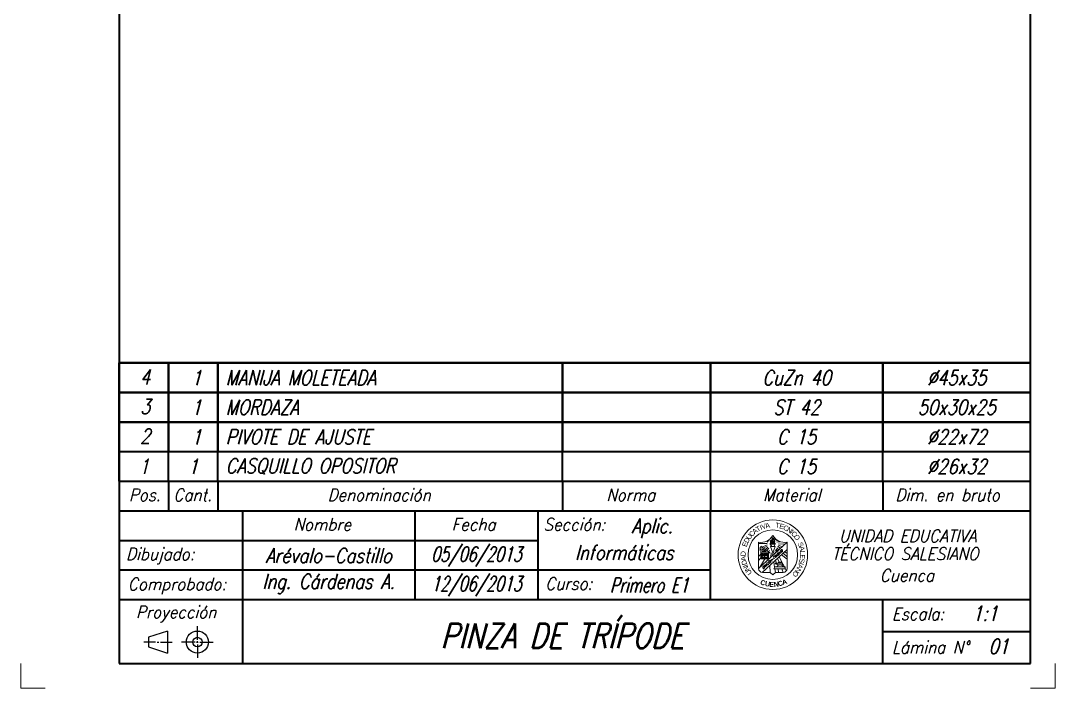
# Model space of a CAD drawing. Header units: millimetres. Extents: x 987 to 1197, y 85 to 382.
# Drawn here: x 986.6 to 1196.6, y 85.5 to 220.9 of the extents above; entities that cross this region are included whole.
import ezdxf
from ezdxf.enums import TextEntityAlignment as Align

# ---------------------------------------------------------------- set-up
doc = ezdxf.new("R2010")
doc.units = ezdxf.units.MM
doc.header["$LTSCALE"] = 0.55
for name, color, linetype, lineweight in [('CONTINUA GRUESA', 7, 'Continuous', 50), ('COTAS', 7, 'Continuous', 25), ('LAMINA 2', 7, 'Continuous', 25), ('LAMINA 3', 7, 'Continuous', 40), ('LAMINA 4', 7, 'Continuous', 13), ('LAMINA 5', 7, 'Continuous', 25)]:
    doc.layers.add(name, color=color, linetype=linetype, lineweight=lineweight)
doc.layers.add('LAMINA 1', color=7, linetype='Continuous')
doc.styles.add('Romans', font='Romans.shx', dxfattribs={"width": 0.8, "oblique": 15, "height": 3})
doc.styles.add('Rotulación', font='romans.shx', dxfattribs={"oblique": 15, "height": 2.5})
doc.styles.add('TECNICA 2.5', font='romans.shx', dxfattribs={"width": 0.9, "oblique": 15, "height": 2.5})
doc.styles.add('TECNICA 3.5', font='romans.shx', dxfattribs={"width": 0.9, "oblique": 15, "height": 3.5})

# ---------------------------------------------------------------- blocks, each defined once
blk = doc.blocks.new('FORMATO A4 laminas')
at = {"layer": 'LAMINA 4'}
h = blk.add_hatch(color=256, dxfattribs=at)
edge = h.paths.add_edge_path()
edge.add_line((127.67, -15.53), (127.67, -15.05))
edge.add_spline(control_points=[(127.67, -15.05), (127.64, -15.03), (127.61, -15.02), (127.57, -15.02), (127.57, -15.03), (127.52, -15.09), (127.51, -15.22), (127.56, -15.46), (127.24, -15.43), (127.38, -15.19), (127.38, -14.97), (127.58, -14.99), (127.58, -14.78), (127.65, -14.78), (127.67, -14.78)], knot_values=[1.721695, 1.721695, 1.721695, 1.721695, 1.781328, 1.796495, 1.796495, 1.796495, 1.967574, 2.083001, 2.203029, 2.390504, 2.519572, 2.588256, 2.740531, 2.785841, 2.785841, 2.785841, 2.785841], degree=3, periodic=0)
edge.add_line((127.67, -14.78), (127.67, -14.48))
edge.add_spline(control_points=[(127.67, -14.48), (127.61, -14.44), (127.5, -14.42), (127.61, -14.9), (127.06, -14.99), (127.2, -15.33), (127.27, -15.53)], knot_values=[0, 0, 0, 0, 0.15117, 0.410637, 0.670845, 1.034622, 1.034622, 1.034622, 1.034622], degree=3, periodic=0)
edge.add_line((127.27, -15.53), (127.67, -15.53))
edge = h.paths.add_edge_path()
edge.add_spline(control_points=[(127.88, -15.53), (127.96, -15.43), (128.11, -15.25), (128.06, -14.9), (127.78, -14.56), (127.67, -14.48)], knot_values=[1.034622, 1.034622, 1.034622, 1.034622, 1.282096, 1.515404, 1.835758, 1.835758, 1.835758, 1.835758], degree=3, periodic=0)
edge.add_line((127.67, -14.48), (127.67, -14.78))
edge.add_spline(control_points=[(127.67, -14.78), (127.7, -14.79), (127.92, -14.97), (128.01, -15.39), (127.68, -15.35), (127.75, -15.18), (127.69, -15.08), (127.67, -15.05)], knot_values=[0.989346, 0.989346, 0.989346, 0.989346, 1.079188, 1.435928, 1.50931, 1.649046, 1.721695, 1.721695, 1.721695, 1.721695], degree=3, periodic=0)
edge.add_line((127.67, -15.05), (127.67, -15.53))
edge.add_line((127.67, -15.53), (127.88, -15.53))
for points in [[(125.34, -17.56), (125.28, -17.56), (125.28, -17.9), (125.34, -17.9)], [(125.34, -17.9), (125.28, -17.9), (125.28, -18.68), (125.34, -18.68)]]:
    blk.add_hatch(color=256, dxfattribs=at).paths.add_polyline_path(points)
h = blk.add_hatch(color=256, dxfattribs=at)
h.paths.add_polyline_path([(125.87, -18.67), (126.01, -18.67, 1), (125.43, -18.67), (125.57, -18.67, -1)])
h.paths.add_polyline_path([(126.45, -18.67), (126.59, -18.67, 1), (126.01, -18.67), (126.15, -18.67, -1)])
at = {"layer": 'LAMINA 2'}
for p, q in [((127.67, -17.9), (127.67, -17.9)), ((10.87, -35.14), (10.87, -32.42)), ((2.39, -35.62), (-0.01, -35.62)), ((2.71, -35.62), (3.03, -35.62)), ((3.35, -35.62), (5.75, -35.62)), ((10.39, -35.62), (7.67, -35.62)), ((10.71, -35.62), (11.03, -35.62)), ((10.87, -35.78), (10.87, -35.46)), ((11.35, -35.62), (14.07, -35.62)), ((10.87, -36.1), (10.87, -38.82))]:
    blk.add_line(p, q, dxfattribs=at)
at = {"layer": 'LAMINA 3'}
for p, q in [((-5, 247), (-5, -40)), ((180, -40), (180, 247)), ((-5, -3), (-5, 3)), ((-5, 3), (180, 3)), ((5, -3), (5, 3)), ((15, -3), (15, 3)), ((85, -3), (85, 3)), ((115, -3), (115, 3)), ((150, -3), (150, 3)), ((-5, -3), (180, -3)), ((5, -3), (5, -9)), ((15, -3), (15, -9)), ((85, -3), (85, -9)), ((115, -3), (115, -9)), ((150, -3), (150, -9)), ((-5, -9), (180, -9)), ((20, -9), (20, -40)), ((55, -9), (55, -27)), ((80, -9), (80, -27)), ((115, -27), (115, -9)), ((-5, -15), (80, -15)), ((-5, -21), (115, -21)), ((-5, -27), (180, -27)), ((150, -40), (150, -27)), ((150, -33.5), (180, -33.5)), ((-5, -40), (180, -40))]:
    blk.add_line(p, q, dxfattribs=at)
at = {"layer": 'LAMINA 4'}
for p, q in [((130.55, -15.38), (124.78, -20.73)), ((124.78, -15.38), (124.78, -20.73)), ((126.55, -15.63), (124.78, -15.63)), ((125.25, -16.47), (124.78, -16.64)), ((125.25, -16.79), (124.78, -17.07)), ((125.25, -16.2), (125.25, -17.53)), ((127.06, -17.53), (125.25, -16.2)), ((126.52, -15.89), (125.51, -16.38)), ((126.29, -17.27), (125.51, -16.7)), ((125.51, -16.7), (125.51, -17.27)), ((126.55, -16.14), (125.78, -16.58)), ((126.68, -16.35), (126.15, -16.85)), ((126.68, -15.39), (126.43, -15.15)), ((126.87, -16.55), (126.44, -17.07)), ((126.94, -15.17), (126.79, -14.94)), ((127.67, -15.53), (127.16, -15.53)), ((127.16, -15.53), (127.16, -15.79)), ((127.16, -15.79), (127.67, -15.79)), ((127.16, -15.79), (127.44, -16.21)), ((127.21, -16.21), (127.67, -17.53)), ((127.67, -16.21), (127.21, -16.21)), ((127.67, -15.53), (128.17, -15.53)), ((128.17, -15.79), (127.67, -15.79)), ((128.12, -16.21), (127.67, -17.53)), ((127.67, -16.21), (128.12, -16.21)), ((128.17, -15.79), (127.89, -16.21)), ((128.11, -14.86), (128.31, -14.77)), ((128.17, -15.53), (128.17, -15.79)), ((128.37, -16.75), (128.68, -17.12)), ((128.42, -15.06), (128.55, -14.95)), ((128.46, -16.48), (128.89, -16.92)), ((128.5, -15.34), (129.18, -15.26)), ((128.66, -16.17), (129.23, -16.61)), ((128.8, -15.95), (129.57, -16.29)), ((128.85, -15.69), (130.15, -15.76)), ((130.55, -15.38), (130.55, -20.73)), ((125.22, -17.8), (124.78, -18.29)), ((125.22, -18.56), (124.78, -19.06)), ((126.01, -18.88), (124.95, -20.57)), ((125.22, -17.29), (125.25, -17.29)), ((125.22, -18.73), (125.22, -17.29)), ((125.84, -18.73), (125.22, -18.73)), ((125.25, -17.53), (127.06, -17.53)), ((125.28, -18.68), (125.28, -17.56)), ((125.28, -17.56), (125.34, -17.56)), ((125.34, -18.68), (125.28, -18.68)), ((125.34, -17.56), (125.34, -18.68)), ((125.43, -17.72), (125.43, -18.67)), ((125.43, -18.67), (125.57, -18.67)), ((125.51, -17.27), (126.29, -17.27)), ((130.55, -16.87), (125.52, -21.53)), ((125.94, -17.02), (125.74, -17.27)), ((125.84, -18.73), (126.01, -18.88)), ((125.87, -18.67), (126.01, -18.67)), ((126.01, -17.72), (126.01, -18.67)), ((126.01, -17.72), (126.01, -18.67)), ((126.01, -18.67), (126.15, -18.67)), ((126.18, -18.73), (126.01, -18.88)), ((126.18, -18.73), (126.8, -18.73)), ((126.45, -18.67), (126.59, -18.67)), ((126.59, -17.72), (126.59, -18.67)), ((126.8, -18.73), (126.8, -17.53)), ((127, -17.07), (126.82, -17.35)), ((127.3, -17.55), (127.27, -18.43)), ((127.57, -17.68), (127.7, -18.02)), ((127.75, -17.29), (127.94, -17.8)), ((128.08, -17.27), (128.22, -17.55)), ((128.2, -16.92), (128.45, -17.34)), ((128.62, -18.66), (128.95, -19.41)), ((128.97, -18.33), (130.41, -21.17)), ((129.41, -17.92), (130.55, -18.83)), ((129.77, -17.59), (130.55, -18.33)), ((130.09, -17.3), (130.55, -17.67)), ((127.04, -20.12), (127.16, -21.53)), ((127.84, -19.38), (128.03, -20.42)), ((128.07, -20.34), (127.86, -20.74)), ((127.86, -20.74), (130.15, -20.74)), ((128.47, -20.34), (128.07, -20.34)), ((128.1, -20.74), (128.23, -21.5)), ((128.16, -19.61), (129.63, -19.61)), ((128.35, -19.85), (128.16, -19.61)), ((128.24, -19.01), (128.41, -19.61)), ((128.64, -19.85), (128.35, -19.85)), ((128.47, -20.34), (128.81, -19.93)), ((129.8, -20.34), (128.47, -20.34)), ((128.69, -19.93), (128.64, -19.85)), ((129.63, -19.93), (128.69, -19.93)), ((128.71, -20.74), (128.92, -21.5)), ((128.84, -19.41), (128.74, -19.61)), ((129.46, -19.41), (128.84, -19.41)), ((129.8, -20.34), (129.4, -19.93)), ((129.46, -19.61), (129.46, -19.41)), ((129.5, -20.74), (129.77, -21.5)), ((129.63, -19.61), (129.63, -19.93)), ((130.15, -20.34), (129.8, -20.34)), ((130.15, -20.74), (130.15, -20.34)), ((125.55, -21.5), (127.12, -21.5)), ((127.12, -21.5), (127.67, -22)), ((128.21, -21.5), (127.67, -22)), ((129.78, -21.5), (128.21, -21.5)), ((-25, -40), (-25, -45)), ((185, -45), (185, -40)), ((-25, -45), (-20, -45)), ((180, -45), (185, -45))]:
    blk.add_line(p, q, dxfattribs=at)
for radius in [7.05, 5.03]:
    blk.add_circle((127.67, -17.9), radius, dxfattribs=at)
for centre, radius, start, end in [((125.22, -12.57), 2.85, 261.1703, 329.3591), ((130.12, -12.57), 2.85, 210.6409, 278.8297), ((125.72, -17.72), 0.289, 137.9015, 180), ((125.72, -18.67), 0.289, 0, 180), ((125.72, -18.67), 0.152, 0, 180), ((125.72, -17.72), 0.289, 0, 42.0985), ((126.3, -17.72), 0.289, 137.9015, 180), ((126.3, -18.67), 0.289, 0, 180), ((126.3, -18.67), 0.152, 0, 180), ((126.3, -17.72), 0.289, 0, 42.0985), ((125.55, -20.73), 0.77, 180, 270), ((129.78, -20.73), 0.77, 270, 0)]:
    blk.add_arc(centre, radius, start, end, dxfattribs=at)
blk.add_open_spline([(127.27, -15.53), (127.2, -15.33), (127.06, -14.99), (127.61, -14.9), (127.45, -14.19), (128.05, -14.84), (128.11, -15.25), (127.96, -15.43), (127.88, -15.53)], degree=3, knots=[0, 0, 0, 0, 0.363777, 0.623986, 0.883452, 1.354977, 1.588285, 1.835758, 1.835758, 1.835758, 1.835758], dxfattribs=at)
blk.add_open_spline([(127.27, -15.53), (127.2, -15.33), (127.06, -14.99), (127.61, -14.9), (127.45, -14.19), (128.05, -14.84), (128.11, -15.25), (127.96, -15.43), (127.88, -15.53)], degree=3, knots=[0, 0, 0, 0, 0.363777, 0.623986, 0.883452, 1.354977, 1.588285, 1.835758, 1.835758, 1.835758, 1.835758], dxfattribs=at)
at = {"layer": 'LAMINA 4', "start_tangent": (-0.6303, -0.776352), "end_tangent": (-0.6303, -0.776352)}
blk.add_spline([(127.57, -15.03), (127.52, -15.26), (127.51, -15.42), (127.34, -15.41), (127.36, -15.15), (127.43, -14.99), (127.52, -14.97), (127.62, -14.79), (127.78, -14.87), (127.84, -15.36), (127.74, -15.34), (127.72, -15.15), (127.59, -15.02), (127.57, -15.03)], degree=3, dxfattribs=at)
blk.add_spline([(127.57, -15.03), (127.52, -15.26), (127.51, -15.42), (127.34, -15.41), (127.36, -15.15), (127.43, -14.99), (127.52, -14.97), (127.62, -14.79), (127.78, -14.87), (127.84, -15.36), (127.74, -15.34), (127.72, -15.15), (127.59, -15.02), (127.57, -15.03)], degree=3, dxfattribs=at)
at = {"layer": 'LAMINA 4'}
for points in [[(125.49, -18.03), (125.62, -17.89), (125.83, -17.89), (125.94, -18)], [(125.49, -18.03), (125.62, -17.89), (125.83, -17.89), (125.94, -18)], [(125.51, -17.8), (125.67, -17.68), (125.94, -17.78)], [(125.51, -17.8), (125.67, -17.68), (125.94, -17.78)], [(125.53, -18.25), (125.61, -18.1), (125.76, -18.06), (125.9, -18.11), (125.93, -18.24)], [(125.53, -18.25), (125.61, -18.1), (125.76, -18.06), (125.9, -18.11), (125.93, -18.24)], [(126.07, -17.83), (126.22, -17.68), (126.37, -17.7), (126.52, -17.83)], [(126.07, -17.83), (126.22, -17.68), (126.37, -17.7), (126.52, -17.83)], [(126.12, -18.05), (126.21, -17.87), (126.39, -17.86), (126.5, -18.03)], [(126.12, -18.05), (126.21, -17.87), (126.39, -17.86), (126.5, -18.03)], [(126.13, -18.25), (126.19, -18.09), (126.34, -18.08), (126.52, -18.27)], [(126.13, -18.25), (126.19, -18.09), (126.34, -18.08), (126.52, -18.27)]]:
    blk.add_spline(points, degree=3, dxfattribs=at)
at = {"layer": 'LAMINA 5'}
for p, q in [((4.79, -33.38), (0.95, -34.66)), ((4.79, -33.38), (4.79, -37.86)), ((0.95, -34.66), (0.95, -36.58)), ((0.95, -36.58), (4.79, -37.86))]:
    blk.add_line(p, q, dxfattribs=at)
for radius in [2.24, 0.96]:
    blk.add_circle((10.87, -35.62), radius, dxfattribs=at)
at = {"layer": 'LAMINA 1', "color": 7, "style": 'Romans', "oblique": 15, "flags": 8}
for tag, height, width, p in [('SECCION1', 3, 0.8, (103.17, -12.48)), ('FECHA', 3, 0.7, (67.5, -18)), ('SECCION2', 3, 0.8, (97.5, -17.39)), ('NOMBRE', 3, 0.8, (37.5, -23.81)), ('FECHA', 3, 0.7, (67.5, -24)), ('CURSO', 3, 0.7, (102.56, -24)), ('ESCALA:', 3, 0.8, (170.75, -29.8)), ('TITULO-ARR', 3, 0.8, (85, -31.37)), ('TITULO', 5, 0.8, (85, -33.5)), ('TITULO-ABA', 3, 0.8, (85, -36.02)), ('N', 3, 0.8, (173.51, -36.5))]:
    blk.add_attdef(tag, text='', height=height, dxfattribs=dict(at, width=width)).set_placement(p, align=Align.MIDDLE)
at = {"layer": 'LAMINA 4', "style": 'Rotulación', "oblique": 15}
blk.add_text('ORACIÓN-TRABAJO', height=0.44, rotation=43, dxfattribs=at).set_placement((125.72, -20.88))
at = {"layer": 'LAMINA 4', "char_height": 1.0125, "width": 2.1663, "attachment_point": 1}
for s, insert, rotation in [('{\\fArial|b0|i0|c0|p34;\\W0.8;T}', (124.07, -12.43), 30.9122), ('{\\fArial|b0|i0|c0|p34;\\W0.8;I}', (124.88, -11.98), 22.7304), ('{\\fArial|b0|i0|c0|p34;\\W0.8;V}', (125.24, -11.82), 19.3061), ('{\\fArial|b0|i0|c0|p34;\\W0.8;A}', (126.03, -11.57), 12.0865), ('{\\fArial|b0|i0|c0|p34;\\W0.8;T}', (128.26, -11.38), 352.3927), ('{\\fArial|b0|i0|c0|p34;\\W0.8;E}', (129.18, -11.53), 344.2109), ('{\\fArial|b0|i0|c0|p34;\\W0.8;C}', (130.07, -11.82), 336.0291), ('{\\fArial|b0|i0|c0|p34;\\W0.8;N}', (130.91, -12.22), 327.8473), ('{\\fArial|b0|i0|c0|p34;\\W0.8;D}', (121.71, -15.2), 63.1856), ('{\\fArial|b0|i0|c0|p34;\\W0.8;U}', (122.15, -14.38), 55.0037), ('{\\fArial|b0|i0|c0|p34;\\W0.8;C}', (122.71, -13.63), 46.8219), ('{\\fArial|b0|i0|c0|p34;\\W0.8;A}', (123.33, -13), 39.094), ('{\\fArial|b0|i0|c0|p34;\\W0.8;I}', (131.69, -12.74), 319.6654), ('{\\fArial|b0|i0|c0|p34;\\W0.8;C}', (131.98, -12.98), 316.4044), ('{\\fArial|b0|i0|c0|p34;\\W0.8;O}', (132.63, -13.64), 308.2226), ('{\\fArial|b0|i0|c0|p34;\\W0.8;E}', (121.38, -16.08), 71.4162), ('{\\fArial|b0|i0|c0|p34;\\W0.8;S}', (133.64, -15.23), 291.7086), ('{\\fArial|b0|i0|c0|p34;\\W0.8;A}', (133.96, -16.1), 283.5268), ('{\\fArial|b0|i0|c0|p34;\\W0.8;D}', (121.13, -18.18), 89.9927), ('{\\fArial|b0|i0|c0|p34;\\W0.8;A}', (121.26, -19.23), 99.2838), ('{\\fArial|b0|i0|c0|p34;\\W0.8;S}', (134.15, -18.77), 259.9462), ('{\\fArial|b0|i0|c0|p34;\\W0.8;L}', (134.15, -17.02), 275.345), ('{\\fArial|b0|i0|c0|p34;\\W0.8;E}', (134.21, -17.84), 268.128), ('{\\fArial|b0|i0|c0|p34;\\W0.8;D}', (121.52, -20.14), 107.5779), ('{\\fArial|b0|i0|c0|p34;\\W0.8;I}', (121.66, -20.51), 111.0201), ('{\\fArial|b0|i0|c0|p34;\\W0.8;N}', (122.13, -21.4), 119.8315), ('{\\fArial|b0|i0|c0|p34;\\W0.8;N}', (133.48, -20.91), 240.2516), ('{\\fArial|b0|i0|c0|p34;\\W0.8;A}', (133.85, -20.05), 248.4334), ('{\\fArial|b0|i0|c0|p34;\\W0.8;I}', (133.96, -19.69), 251.7644), ('{\\fArial|b0|i0|c0|p34;\\W0.8;U}', (122.72, -22.19), 128.4995), ('{\\fArial|b1|i0|c0|p34;\\W0.8;C}', (125.4, -22.9), 336.4292), ('{\\fArial|b1|i0|c0|p34;\\W0.8;A}', (129.36, -23.17), 22.6659), ('{\\fArial|b0|i0|c0|p34;\\W0.8;O}', (132.99, -21.7), 232.0698), ('{\\fArial|b1|i0|c0|p34;\\W0.8;U}', (126.2, -23.23), 348.4041), ('{\\fArial|b1|i0|c0|p34;\\W0.8;E}', (127, -23.4), 356.711), ('{\\fArial|b1|i0|c0|p34;\\W0.8;N}', (127.8, -23.45), 6.01), ('{\\fArial|b1|i0|c0|p34;\\W0.8;C}', (128.55, -23.39), 17.5065)]:
    blk.add_mtext(s, dxfattribs=dict(at, insert=insert, rotation=rotation))
at = {"layer": 'LAMINA 5', "char_height": 2.5, "attachment_point": 1}
for s, insert, width, style in [('Pos.', (-3.06, -4.52), 26.0715, 'TECNICA 2.5'), ('Cant.', (6, -4.52), 26.0715, 'TECNICA 2.5'), ('Denominación', (37.28, -4.52), 26.0715, 'TECNICA 2.5'), ('Norma', (93.86, -4.52), 26.0715, 'TECNICA 2.5'), ('Material', (125.66, -4.52), 26.0715, 'TECNICA 2.5'), ('Dim. en bruto', (152.52, -4.52), 31.0519, 'TECNICA 2.5'), ('Sección:', (81.12, -10.52), 26.0715, 'TECNICA 2.5'), ('Nombre', (30.38, -10.52), 26.0715, 'TECNICA 2.5'), ('Fecha', (62.49, -10.52), 26.0715, 'TECNICA 2.5'), ('UNIDAD EDUCATIVA', (141.07, -12.84), 48.1795, 'TECNICA 3.5'), ('Dibujado:', (-3.62, -16.52), 26.0715, 'TECNICA 2.5'), ('TÉCNICO SALESIANO', (139.62, -16.47), 55.9132, 'TECNICA 3.5'), ('Cuenca', (149.38, -20.85), 55.9132, 'TECNICA 3.5'), ('Comprobado:', (-3.25, -22.61), 26.0715, 'TECNICA 2.5'), ('Curso:', (81.48, -22.52), 26.0715, 'TECNICA 2.5'), ('Proyección', (-1.61, -28.29), 26.0715, 'TECNICA 2.5'), ('Escala:', (151.82, -28.65), 26.0715, 'TECNICA 2.5'), ('Lámina N%%D', (151.82, -35.41), 26.0715, 'TECNICA 2.5')]:
    blk.add_mtext(s, dxfattribs=dict(at, insert=insert, width=width, style=style))
at = {"layer": 'LAMINA 5', "color": 7, "style": 'Romans', "oblique": 15, "width": 0.8, "flags": 8}
for tag, p in [('POS.', (0, 0)), ('CANT.', (10, 0)), ('DENOM.', (50, 0)), ('NORMA', (100, 0)), ('MAT.', (132.5, 0)), ('DIM.', (165, 0)), ('NOMBRE', (37.5, -18))]:
    blk.add_attdef(tag, text='', height=3, dxfattribs=at).set_placement(p, align=Align.MIDDLE)

msp = doc.modelspace()

# ---------------------------------------------------------------- linework, layer by layer
at = {"layer": 'CONTINUA GRUESA'}
for p, q in [((1006.57, 145.48), (1006.57, 151.48)), ((1006.57, 151.48), (1191.57, 151.48)), ((1016.57, 133.48), (1016.57, 151.48)), ((1026.57, 133.48), (1026.57, 151.48)), ((1096.57, 133.48), (1096.57, 151.48)), ((1126.57, 133.48), (1126.57, 151.48)), ((1161.57, 133.48), (1161.57, 151.48)), ((1006.57, 139.48), (1006.57, 145.48)), ((1006.57, 145.48), (1191.57, 145.48)), ((1006.57, 133.48), (1006.57, 139.48)), ((1006.57, 139.48), (1191.57, 139.48))]:
    msp.add_line(p, q, dxfattribs=at)

# ---------------------------------------------------------------- block references
at = {"layer": 'COTAS'}
ref = msp.add_blockref('FORMATO A4 laminas', (1011.57, 130.48), dxfattribs=at)
ref.add_attrib('TITULO', 'PINZA DE TRÍPODE', dxfattribs={"layer": 'LAMINA 1', "color": 7, "height": 5, "style": 'Romans', "oblique": 15, "width": 0.8, "flags": 8}).set_placement((1096.57, 96.98), align=Align.MIDDLE)
ref.add_attrib('ESCALA:', '1:1', dxfattribs={"layer": 'LAMINA 1', "color": 7, "height": 3, "style": 'Romans', "oblique": 15, "width": 0.8, "flags": 8}).set_placement((1182.32, 100.68), align=Align.MIDDLE)
ref.add_attrib('N', '01', dxfattribs={"layer": 'LAMINA 1', "color": 7, "height": 3, "style": 'Romans', "oblique": 15, "width": 0.8, "flags": 8}).set_placement((1185.09, 93.98), align=Align.MIDDLE)
ref.add_attrib('NOMBRE', 'Arévalo-Castillo', dxfattribs={"layer": 'LAMINA 5', "color": 7, "height": 3, "style": 'Romans', "oblique": 15, "width": 0.8, "flags": 8}).set_placement((1049.07, 112.48), align=Align.MIDDLE)
ref.add_attrib('FECHA', '05/06/2013', dxfattribs={"layer": 'LAMINA 1', "color": 7, "height": 3, "style": 'Romans', "oblique": 15, "width": 0.7, "flags": 8}).set_placement((1079.07, 112.48), align=Align.MIDDLE)
ref.add_attrib('SECCION2', 'Informáticas', dxfattribs={"layer": 'LAMINA 1', "color": 7, "height": 3, "style": 'Romans', "oblique": 15, "width": 0.8, "flags": 8}).set_placement((1109.07, 113.09), align=Align.MIDDLE)
ref.add_attrib('CURSO', 'Primero E1', dxfattribs={"layer": 'LAMINA 1', "color": 7, "height": 3, "style": 'Romans', "oblique": 15, "width": 0.7, "flags": 8}).set_placement((1114.14, 106.48), align=Align.MIDDLE)
ref.add_attrib('NOMBRE', 'Ing. Cárdenas A.', dxfattribs={"layer": 'LAMINA 1', "color": 7, "height": 3, "style": 'Romans', "oblique": 15, "width": 0.8, "flags": 8}).set_placement((1049.07, 106.67), align=Align.MIDDLE)
ref.add_attrib('FECHA', '12/06/2013', dxfattribs={"layer": 'LAMINA 1', "color": 7, "height": 3, "style": 'Romans', "oblique": 15, "width": 0.7, "flags": 8}).set_placement((1079.07, 106.48), align=Align.MIDDLE)
ref.add_attrib('SECCION1', 'Aplic.', dxfattribs={"layer": 'LAMINA 1', "color": 7, "height": 3, "style": 'Romans', "oblique": 15, "width": 0.8, "flags": 8}).set_placement((1114.75, 118), align=Align.MIDDLE)
ref.add_attrib('POS.', '1', dxfattribs={"layer": 'LAMINA 5', "color": 7, "height": 3, "style": 'Romans', "oblique": 15, "width": 0.8, "flags": 8}).set_placement((1011.57, 130.48), align=Align.MIDDLE)
ref.add_attrib('CANT.', '1', dxfattribs={"layer": 'LAMINA 5', "color": 7, "height": 3, "style": 'Romans', "oblique": 15, "width": 0.8, "flags": 8}).set_placement((1021.57, 130.48), align=Align.MIDDLE)
ref.add_attrib('MAT.', 'C 15', dxfattribs={"layer": 'LAMINA 5', "color": 7, "height": 3, "style": 'Romans', "oblique": 15, "width": 0.8, "flags": 8}).set_placement((1144.07, 130.48), align=Align.MIDDLE)
ref.add_attrib('DIM.', '∅26x32', dxfattribs={"layer": 'LAMINA 5', "color": 7, "height": 3, "style": 'Romans', "oblique": 15, "width": 0.8, "flags": 8}).set_placement((1176.57, 130.48), align=Align.MIDDLE)

# ---------------------------------------------------------------- texts
at = {"layer": 'CONTINUA GRUESA', "char_height": 3, "style": 'Romans'}
for s, width, heights, insert, attachment_point in [('4', 10, [5.25], (1011.84, 148.62), 5), ('1', 10, [5.25], (1022.25, 148.46), 5), (' MANIJA MOLETEADA', 70, [0], (1026.57, 148.48), 4), ('CuZn 40', 35, [0], (1144.07, 148.48), 5), ('%%C45x35', 30, [0], (1176.57, 148.48), 5), ('3', 10, [5.25], (1011.84, 142.62), 5), ('1', 10, [5.25], (1022.25, 142.46), 5), (' MORDAZA', 70, [0], (1026.57, 142.48), 4), ('ST 42', 35, [0], (1144.07, 142.48), 5), ('50x30x25', 30, [0], (1176.57, 142.48), 5), ('2', 10, [5.25], (1011.84, 136.62), 5), ('1', 10, [5.25], (1022.25, 136.46), 5), (' PIVOTE DE AJUSTE', 70, [0], (1026.57, 136.48), 4), ('C 15', 35, [0], (1144.07, 136.48), 5), ('%%C22x72', 30, [0], (1176.57, 136.48), 5), (' CASQUILLO OPOSITOR', 70, [0], (1026.57, 130.48), 4)]:
    msp.add_mtext_dynamic_manual_height_columns(s, width=width, gutter_width=15, heights=heights, dxfattribs=dict(at, insert=insert, attachment_point=attachment_point))

doc.saveas('drawing.dxf')
